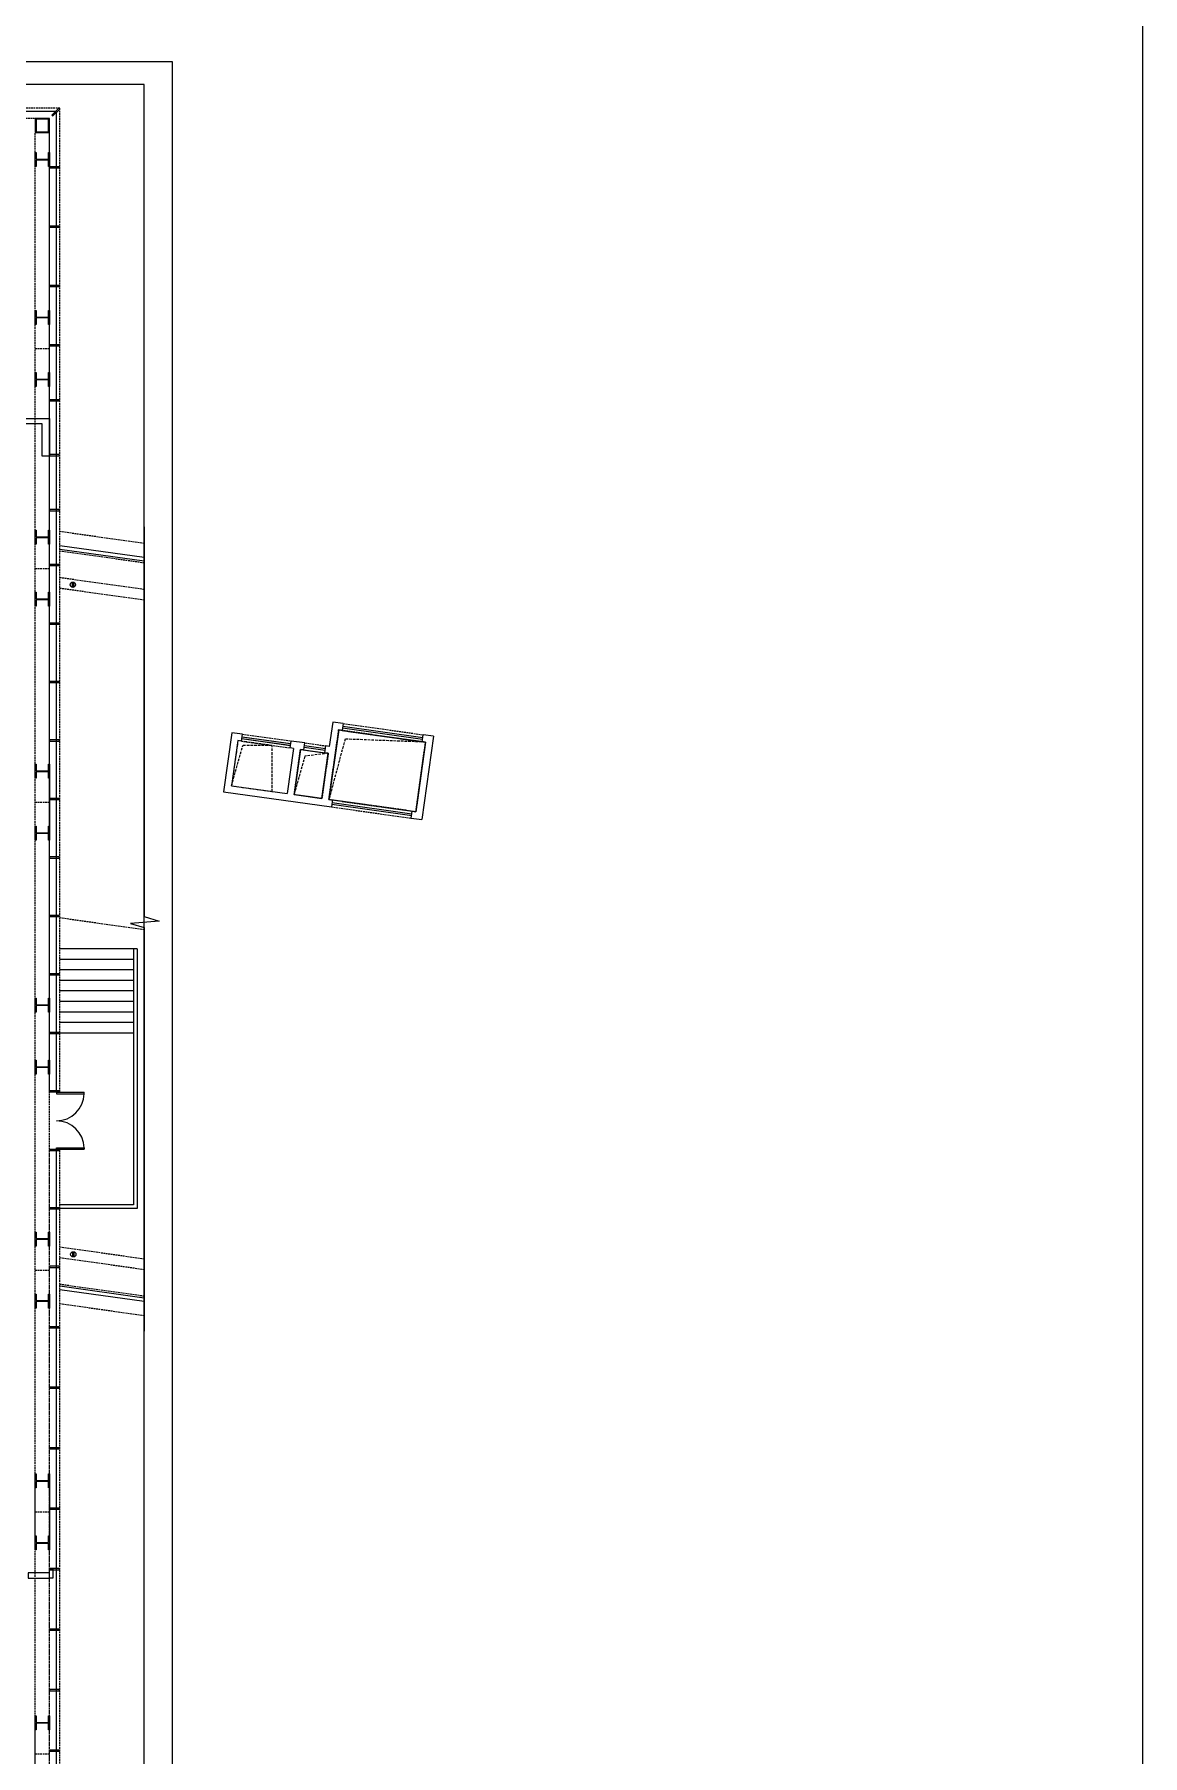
# Model space of a CAD drawing. Header units: millimetres. Extents: x 285006 to 3037698, y -2820855 to 192241.
# Drawn here: x 861581 to 893152, y -353472 to -304431 of the extents above; entities that cross this region are included whole.
import ezdxf
from ezdxf.xclip import XClip

# ---------------------------------------------------------------- set-up
doc = ezdxf.new("R2010")
doc.units = ezdxf.units.MM
doc.header["$XCLIPFRAME"] = 2
for name, pattern in [('1#C-6F$0$CONTINOUS', [0]), ('1#C-6F$0$DASHED2', [0.375, 0.25, -0.125]), ('DASH', [0.35, 0.25, -0.1])]:
    doc.linetypes.add(name, pattern=pattern)
for name, color, linetype in [('1#C-6F$0$0-XREF', 7, 'Continuous'), ('1#C-6F$0$A-WALL', 2, 'Continuous'), ('1#C-6F$0$S-W-BEAMLINE', 4, '1#C-6F$0$DASHED2'), ('4玻璃幕墙', 1, 'Continuous'), ('6铝型材', 8, 'Continuous'), ('___', 4, 'Continuous'), ('__附着_A10-J_KJ_2_B_28F_SEN22M3I_设计区$0$A_WALL_BRIK(砌块墙)', 190, 'Continuous'), ('BS-STAIR', 30, 'Continuous'), ('COLUMN', 160, 'Continuous'), ('DOOR', 60, 'Continuous'), ('DS-NOTES', 8, 'Continuous'), ('WALL', 255, 'Continuous'), ('WALL-地台', 8, 'Continuous')]:
    doc.layers.add(name, color=color, linetype=linetype)
doc.layers.add('1#C-6F$0$P-DRAI-FLDR', color=1, linetype='Continuous', lineweight=20)
doc.layers.add('WALL-1C-6F-1$0$A-WALL-GLAZ', color=142, linetype='Continuous', lineweight=18)

# ---------------------------------------------------------------- blocks, each defined once
blk = doc.blocks.new('WALL-1C-6F-1$0$mullion_____')
at = {"layer": '6铝型材'}
for p, q in [((-36798, -1713), (-36798, -1433)), ((-36798, -1433), (-36758, -1433)), ((-36758, -1713), (-36758, -1433)), ((-36798, -1713), (-36758, -1713)), ((-36778, -1713), (-36778, -1733))]:
    blk.add_line(p, q, dxfattribs=at)
blk = doc.blocks.new('WALL-1C-6F-1')
at = {"layer": '4玻璃幕墙'}
for p, q in [((98388635, 18822923), (98374985, 18822923)), ((98388635, 18810242), (98388635, 18822923)), ((98388735, 18810559), (98400553, 18808898)), ((98388735, 18810458), (98400539, 18808799))]:
    blk.add_line(p, q, dxfattribs=at)
for points in [[(98388635, 18795019), (98388635, 18810242)], [(98388635, 18768923), (98388635, 18793313)], [(98397644, 18788201), (98388735, 18789453)], [(98397630, 18788102), (98388735, 18789352)]]:
    blk.add_lwpolyline(points, dxfattribs=at)
at = {"layer": 'WALL-地台', "linetype": 'DASH', "ltscale": 200}
for p, q in [((98388735, 18823023), (98374885, 18823023)), ((98388735, 18810228), (98388735, 18823023)), ((98388435, 18822723), (98375185, 18822723)), ((98388435, 18810270), (98388435, 18822723)), ((98388735, 18810963), (98400608, 18809294)), ((98388735, 18810407), (98400532, 18808749)), ((98388735, 18809650), (98400427, 18808007)), ((98388735, 18809347), (98400386, 18807709)), ((98388735, 18799955), (98405023, 18797666))]:
    blk.add_line(p, q, dxfattribs=at)
for points in [[(98388435, 18794979), (98388435, 18810270)], [(98388735, 18794999), (98388735, 18810228)], [(98388435, 18768923), (98388435, 18793313)], [(98388735, 18768923), (98388735, 18793333)], [(98397797, 18789290), (98388735, 18790564)], [(98397755, 18788993), (98388735, 18790261)], [(98397651, 18788251), (98388735, 18789504)], [(98397574, 18787706), (98388735, 18788948)]]:
    blk.add_lwpolyline(points, dxfattribs=at)
at = {"layer": 'WALL-1C-6F-1$0$A-WALL-GLAZ', "lineweight": -3}
for p, xscale, rotation in [((98413516, 18795791), -0.9999999999999999, 134.9999997691784), ((98387002, 18784554), -1, 89.99999957281068), ((98387002, 18782863), -1, 89.99999957281068), ((98387002, 18781172), -1, 89.99999957281068), ((98387002, 18777915), -1, 89.99999957281068), ((98387002, 18776349), -1, 89.99999957281068), ((98387002, 18774783), -1, 89.99999957281068), ((98387002, 18773217), -1, 89.99999957281068), ((98387002, 18771551), -1, 89.99999957281068), ((98387002, 18769885), -1, 89.99999957293808), ((98387002, 18768219), -1, 89.99999957281068), ((98387002, 18766552), -1, 89.99999957293808), ((98387002, 18764886), -1, 89.99999957281068), ((98387002, 18763220), -1, 89.99999957281068), ((98387002, 18761554), -1, 89.99999957281068), ((98387002, 18759888), -1, 89.99999957281068), ((98387002, 18758221), -1, 89.99999957281068), ((98387002, 18756555), -1, 89.99999957281068), ((98387002, 18754889), -1, 89.99999957281068), ((98387002, 18753223), -1, 89.99999957281068), ((98387002, 18751499), -1, 89.99999957281068), ((98387002, 18749776), -1, 89.99999957281068), ((98387002, 18748053), -1, 89.99999957281068), ((98386998, 18746330), -1, 89.99999957281068), ((98387002, 18744607), -1, 89.99999957281068), ((98387002, 18742884), -1, 89.99999957281068), ((98387002, 18741160), -1, 89.99999957281068), ((98387002, 18739437), -1, 89.99999957281068)]:
    blk.add_blockref('WALL-1C-6F-1$0$mullion_____', p, dxfattribs=dict(at, xscale=xscale, rotation=rotation))
at = {"layer": 'WALL-地台', "linetype": 'DASH', "ltscale": 200, "xscale": -1, "rotation": 89.99999957281068}
blk.add_blockref('WALL-1C-6F-1$0$mullion_____', (98387002, 18779481), dxfattribs=at)
blk = doc.blocks.new('1#C-6F$0$A$C07A93526')
at = {"layer": '1#C-6F$0$P-DRAI-FLDR', "lineweight": -3}
for p, q in [((-29, 70), (-9, -75)), ((-11, 75), (11, -75)), ((9, 75), (29, -70))]:
    blk.add_line(p, q, dxfattribs=at)
blk.add_circle((0, 0), 75.9, dxfattribs=at)
blk = doc.blocks.new('1#C-6F$0$A$C346419F8')
at = {"layer": '1#C-6F$0$S-W-BEAMLINE', "color": 6, "linetype": '1#C-6F$0$CONTINOUS'}
for points in [[(0, 400), (0, 0), (400, 0), (400, 400)], [(20, 380), (20, 20), (380, 20), (380, 380)]]:
    blk.add_lwpolyline(points, close=True, dxfattribs=at)
blk = doc.blocks.new('1#C-6F$0$A$C13D20D7F')
at = {"layer": '1#C-6F$0$S-W-BEAMLINE', "color": 6, "linetype": '1#C-6F$0$CONTINOUS'}
blk.add_lwpolyline([(380, 200), (20, 200), (20, 13), (0, 13), (0, 413), (20, 413), (20, 225), (380, 225), (380, 413), (400, 413), (400, 13), (380, 13)], close=True, dxfattribs=at)
blk = doc.blocks.new('dfgdergherhre')
at = {"layer": 'WALL-地台', "linetype": 'DASH', "ltscale": 200}
for p, q in [((3281179, 4575341, 0), (3281179, 4627346, 0)), ((3281579, 4575341, 0), (3281579, 4627346, 0)), ((3281579, 4621182, 0), (3281179, 4621182, 0)), ((3281579, 4614919, 0), (3281179, 4614919, 0)), ((3281179, 4608266, 0), (3281579, 4608266, 0)), ((3281179, 4594937, 0), (3281579, 4594937, 0)), ((3281179, 4587361, 0), (3281179, 4588727, 0)), ((3281179, 4588044, 0), (3281579, 4588044, 0)), ((3281179, 4580468, 0), (3281179, 4581834, 0)), ((3281179, 4581151, 0), (3281579, 4581151, 0))]:
    blk.add_line(p, q, dxfattribs=at)
at = {"layer": '1#C-6F$0$0-XREF', "ltscale": 1.5, "rotation": 359.999308722076}
for name, p in [('1#C-6F$0$A$C346419F8', (3281179, 4627346, 0)), ('1#C-6F$0$A$C13D20D7F', (3281179, 4626363, 0)), ('1#C-6F$0$A$C13D20D7F', (3281179, 4621865, 0)), ('1#C-6F$0$A$C13D20D7F', (3281179, 4620099, 0)), ('1#C-6F$0$A$C13D20D7F', (3281179, 4615602, 0)), ('1#C-6F$0$A$C13D20D7F', (3281179, 4613836, 0)), ('1#C-6F$0$A$C13D20D7F', (3281179, 4608937, 0)), ('1#C-6F$0$A$C13D20D7F', (3281179, 4607171, 0)), ('1#C-6F$0$A$C13D20D7F', (3281179, 4602272, 0)), ('1#C-6F$0$A$C13D20D7F', (3281179, 4600506, 0)), ('1#C-6F$0$A$C13D20D7F', (3281179, 4595607, 0)), ('1#C-6F$0$A$C13D20D7F', (3281179, 4593841, 0)), ('1#C-6F$0$A$C13D20D7F', (3281179, 4588714, 0)), ('1#C-6F$0$A$C13D20D7F', (3281179, 4586948, 0)), ('1#C-6F$0$A$C13D20D7F', (3281179, 4581822, 0))]:
    blk.add_blockref(name, p, dxfattribs=at)
blk = doc.blocks.new('DFHRTHRTH')
at = {"layer": 'COLUMN', "linetype": 'Continuous'}
for p, q in [((3270075, 4612091, 0), (3270743, 4616844, 0)), ((3276487, 4616037, 0), (3270743, 4616844, 0)), ((3270037, 4610380, 0), (3270913, 4616618, 0)), ((3273587, 4616243, 0), (3270913, 4616618, 0)), ((3273587, 4616243, 0), (3270913, 4616618, 0)), ((3272710, 4610004, 0), (3273587, 4616243, 0)), ((3273730, 4615819, 0), (3273785, 4616215, 0)), ((3276205, 4615471, 0), (3273730, 4615819, 0)), ((3276261, 4615867, 0), (3273785, 4616215, 0)), ((3276205, 4615471, 0), (3276261, 4615867, 0)), ((3276285, 4614601, 0), (3276487, 4616037, 0)), ((3272922, 4610075, 0), (3273702, 4615621, 0)), ((3276177, 4615273, 0), (3273702, 4615621, 0)), ((3276087, 4614629, 0), (3276177, 4615273, 0)), ((3276087, 4614629, 0), (3276285, 4614601, 0)), ((3275802, 4612599, 0), (3273326, 4612947, 0)), ((3275802, 4612599, 0), (3275892, 4613243, 0)), ((3275881, 4611729, 0), (3276090, 4613215, 0)), ((3275892, 4613243, 0), (3276090, 4613215, 0)), ((3254511, 4609128, 0), (3254985, 4612495, 0)), ((3255282, 4612454, 0), (3254985, 4612495, 0)), ((3255254, 4612255, 0), (3255282, 4612454, 0)), ((3268329, 4605671, 0), (3268329, 4612336, 0)), ((3270075, 4612091, 0), (3268329, 4612336, 0)), ((3275774, 4612401, 0), (3273298, 4612749, 0)), ((3275683, 4611757, 0), (3275774, 4612401, 0)), ((3254737, 4609299, 0), (3255155, 4612269, 0)), ((3255254, 4612255, 0), (3255155, 4612269, 0)), ((3257015, 4608978, 0), (3257432, 4611949, 0)), ((3257185, 4608753, 0), (3257658, 4612119, 0)), ((3257333, 4611963, 0), (3257361, 4612161, 0)), ((3257432, 4611949, 0), (3257333, 4611963, 0)), ((3257658, 4612119, 0), (3257361, 4612161, 0)), ((3270047, 4611893, 0), (3268529, 4612106, 0)), ((3268529, 4612106, 0), (3268529, 4610693, 0)), ((3269852, 4610507, 0), (3270047, 4611893, 0)), ((3275683, 4611757, 0), (3275881, 4611729, 0)), ((3269852, 4610507, 0), (3268529, 4610693, 0)), ((3268529, 4607057, 0), (3268529, 4610491, 0)), ((3269825, 4610308, 0), (3268529, 4610491, 0)), ((3270235, 4610352, 0), (3270037, 4610380, 0)), ((3275398, 4609727, 0), (3275488, 4610371, 0)), ((3275488, 4610371, 0), (3275686, 4610343, 0)), ((3289651, 4610551, 0), (3289554, 4609858, 0)), ((3289948, 4610509, 0), (3289651, 4610551, 0)), ((3289948, 4610509, 0), (3289921, 4610311, 0)), ((3269811, 4610209, 0), (3269825, 4610308, 0)), ((3270207, 4610154, 0), (3269811, 4610209, 0)), ((3270235, 4610352, 0), (3270207, 4610154, 0)), ((3271274, 4610206, 0), (3271247, 4610008, 0)), ((3271445, 4609980, 0), (3271247, 4610008, 0)), ((3271472, 4610178, 0), (3271274, 4610206, 0)), ((3271445, 4609980, 0), (3271472, 4610178, 0)), ((3272484, 4609834, 0), (3272512, 4610032, 0)), ((3272710, 4610004, 0), (3272512, 4610032, 0)), ((3275398, 4609727, 0), (3272922, 4610075, 0)), ((3275095, 4606134, 0), (3275686, 4610343, 0)), ((3286781, 4610248, 0), (3286545, 4608564, 0)), ((3286951, 4610022, 0), (3286771, 4608735, 0)), ((3287078, 4610206, 0), (3286781, 4610248, 0)), ((3287050, 4610008, 0), (3286951, 4610022, 0)), ((3287050, 4610008, 0), (3287078, 4610206, 0)), ((3288437, 4609813, 0), (3288465, 4610011, 0)), ((3288861, 4609955, 0), (3288465, 4610011, 0)), ((3288833, 4609757, 0), (3288861, 4609955, 0)), ((3289822, 4610325, 0), (3289543, 4608345, 0)), ((3289921, 4610311, 0), (3289822, 4610325, 0)), ((3292297, 4609977, 0), (3292019, 4607997, 0)), ((3292523, 4610148, 0), (3292189, 4607771, 0)), ((3292198, 4609991, 0), (3292226, 4610189, 0)), ((3292297, 4609977, 0), (3292198, 4609991, 0)), ((3292523, 4610148, 0), (3292226, 4610189, 0)), ((3272682, 4609806, 0), (3272484, 4609834, 0)), ((3272609, 4609286, 0), (3272682, 4609806, 0)), ((3272807, 4609258, 0), (3272894, 4609877, 0)), ((3275370, 4609529, 0), (3272894, 4609877, 0)), ((3275001, 4606905, 0), (3275370, 4609529, 0)), ((3288536, 4609799, 0), (3288355, 4608512, 0)), ((3288536, 4609799, 0), (3288437, 4609813, 0)), ((3288734, 4609771, 0), (3288553, 4608484, 0)), ((3288833, 4609757, 0), (3288734, 4609771, 0)), ((3289345, 4608373, 0), (3289526, 4609660, 0)), ((3289427, 4609674, 0), (3289455, 4609872, 0)), ((3289526, 4609660, 0), (3289427, 4609674, 0)), ((3289554, 4609858, 0), (3289455, 4609872, 0)), ((3254511, 4609128, 0), (3254808, 4609087, 0)), ((3254737, 4609299, 0), (3254836, 4609285, 0)), ((3254808, 4609087, 0), (3254836, 4609285, 0)), ((3256888, 4608794, 0), (3256916, 4608992, 0)), ((3256916, 4608992, 0), (3257015, 4608978, 0)), ((3272807, 4609258, 0), (3272609, 4609286, 0)), ((3256888, 4608794, 0), (3257185, 4608753, 0)), ((3286545, 4608564, 0), (3289614, 4608133, 0)), ((3286771, 4608735, 0), (3288355, 4608512, 0)), ((3288553, 4608484, 0), (3289345, 4608373, 0)), ((3289543, 4608345, 0), (3289642, 4608331, 0)), ((3289642, 4608331, 0), (3289614, 4608133, 0)), ((3291892, 4607813, 0), (3291920, 4608011, 0)), ((3291920, 4608011, 0), (3292019, 4607997, 0)), ((3272223, 4606538, 0), (3272415, 4607900, 0)), ((3272613, 4607872, 0), (3272415, 4607900, 0)), ((3272526, 4607253, 0), (3272613, 4607872, 0)), ((3291892, 4607813, 0), (3292189, 4607771, 0)), ((3269698, 4606893, 0), (3268529, 4607057, 0)), ((3272421, 4606510, 0), (3272498, 4607055, 0)), ((3274973, 4606707, 0), (3272498, 4607055, 0)), ((3275001, 4606905, 0), (3272526, 4607253, 0)), ((3268529, 4605643, 0), (3268529, 4606855, 0)), ((3269472, 4606723, 0), (3268529, 4606855, 0)), ((3269472, 4606723, 0), (3269305, 4605534, 0)), ((3269698, 4606893, 0), (3269503, 4605506, 0)), ((3271187, 4605270, 0), (3271381, 4606656, 0)), ((3272223, 4606538, 0), (3271381, 4606656, 0)), ((3274897, 4606162, 0), (3272421, 4606510, 0)), ((3274897, 4606162, 0), (3274973, 4606707, 0)), ((3271385, 4605242, 0), (3271552, 4606430, 0)), ((3272790, 4606256, 0), (3271552, 4606430, 0)), ((3272790, 4606256, 0), (3272622, 4605068, 0)), ((3272988, 4606229, 0), (3272821, 4605040, 0)), ((3274176, 4606061, 0), (3272988, 4606229, 0)), ((3274176, 4606061, 0), (3274009, 4604873, 0)), ((3274374, 4606034, 0), (3274207, 4604845, 0)), ((3275067, 4605936, 0), (3274374, 4606034, 0)), ((3275070, 4604522, 0), (3275293, 4606106, 0)), ((3275293, 4606106, 0), (3275095, 4606134, 0)), ((3269574, 4605294, 0), (3268329, 4605470, 0)), ((3269305, 4605534, 0), (3268529, 4605643, 0)), ((3269602, 4605493, 0), (3269503, 4605506, 0)), ((3269602, 4605493, 0), (3269574, 4605294, 0)), ((3275067, 4605936, 0), (3274900, 4604748, 0)), ((3271088, 4605284, 0), (3271060, 4605086, 0)), ((3271703, 4604995, 0), (3271060, 4605086, 0)), ((3271187, 4605270, 0), (3271088, 4605284, 0)), ((3271731, 4605193, 0), (3271385, 4605242, 0)), ((3271731, 4605193, 0), (3271703, 4604995, 0)), ((3271731, 4605193, 0), (3271703, 4604995, 0)), ((3272424, 4605096, 0), (3272397, 4604898, 0)), ((3272424, 4605096, 0), (3272397, 4604898, 0)), ((3272622, 4605068, 0), (3272424, 4605096, 0)), ((3273019, 4605012, 0), (3272821, 4605040, 0)), ((3273019, 4605012, 0), (3272991, 4604814, 0)), ((3273019, 4605012, 0), (3272991, 4604814, 0)), ((3272991, 4604814, 0), (3272397, 4604898, 0)), ((3273712, 4604915, 0), (3273684, 4604717, 0)), ((3273712, 4604915, 0), (3273684, 4604717, 0)), ((3275070, 4604522, 0), (3273684, 4604717, 0)), ((3274009, 4604873, 0), (3273712, 4604915, 0)), ((3274900, 4604748, 0), (3274207, 4604845, 0))]:
    blk.add_line(p, q, dxfattribs=at)
blk = doc.blocks.new('WALL-1C-6F-1$0$WALL-1C-6F-1$0$$DorLib2D$00000002')
for p, q in [((-0.5, 0), (-0.5, 0.4875)), ((-0.475, 0.4875), (-0.5, 0.4875)), ((-0.475, 0), (-0.475, 0.4875)), ((0.475, 0), (0.475, 0.4875)), ((0.475, 0.4875), (0.5, 0.4875)), ((0.5, 0), (0.5, 0.4875)), ((-0.5, 0), (-0.475, 0)), ((0.5, 0), (0.475, 0))]:
    blk.add_line(p, q)
at = {"lineweight": 13}
for centre, start, end in [((-0.4875, 0), 0, 88.53072), ((0.4875, 0), 91.46928, 180)]:
    blk.add_arc(centre, 0.4875, start, end, dxfattribs=at)

msp = doc.modelspace()

# ---------------------------------------------------------------- linework, layer by layer
at = {"elevation": 0}
msp.add_lwpolyline([(864705.7, -318462.7), (864705.7, -329565.5), (865137.6, -329693.1), (864316.4, -329768.1), (864705.7, -329880.5), (864705.7, -341383)], dxfattribs=at)
at = {"layer": '1#C-6F$0$S-W-BEAMLINE', "linetype": 'Continuous', "ltscale": 1.5}
for p, q in [((862005.7, -325625.2, 0), (862005.8, -326991.2, 0)), ((862005.5, -345847.7, 0), (862005.5, -347213.7, 0))]:
    msp.add_line(p, q, dxfattribs=at)
at = {"layer": '4玻璃幕墙'}
for p, q in [((870364.7, -324139.4, 0), (872642.3, -324459.5, 0)), ((867487.5, -324492.3, 0), (868873.9, -324687.2, 0)), ((867494.5, -324442.8, 0), (868880.9, -324637.7, 0)), ((870357.7, -324188.9, 0), (872635.3, -324509, 0)), ((869270, -324742.9, 0), (869864.2, -324826.4, 0)), ((869277, -324693.4, 0), (869871.1, -324776.9, 0)), ((870051.5, -326367.5, 0), (872329.1, -326687.6, 0)), ((870058.5, -326317.9, 0), (872336.1, -326638.1, 0))]:
    msp.add_line(p, q, dxfattribs=at)
at = {"layer": '___'}
msp.add_lwpolyline([(817101.9, -291748.6), (893151.7, -291748.6), (893151.7, -378115), (817101.9, -378115)], close=True, dxfattribs=at)
at = {"layer": 'BS-STAIR'}
for p, q in [((864506, -330485.6, 0), (862305.8, -330485.5, 0)), ((864406, -330485.6, 0), (864405.6, -337784.2, 0)), ((864506, -330485.6, 0), (864505.6, -337884.2, 0)), ((864406, -330785.6, 0), (862305.8, -330785.5, 0)), ((864406, -331085.6, 0), (862305.8, -331085.5, 0)), ((864406, -331385.6, 0), (862305.8, -331385.5, 0)), ((864405.9, -331685.6, 0), (862305.8, -331685.5, 0)), ((864405.9, -331985.6, 0), (862305.8, -331985.5, 0)), ((864405.9, -332285.6, 0), (862305.8, -332285.5, 0)), ((864405.9, -332585.6, 0), (862305.8, -332585.5, 0)), ((864405.9, -332885.6, 0), (862305.8, -332885.5, 0)), ((864405.6, -337784.2, 0), (862305.4, -337784.2, 0)), ((864505.6, -337884.2, 0), (862305.4, -337884.2, 0))]:
    msp.add_line(p, q, dxfattribs=at)
at = {"layer": 'BS-STAIR', "elevation": 0}
msp.add_lwpolyline([(863358.9, -333083.5, 0, 0, 0), (863358.9, -330935.6, 120, 0, 0), (863358.9, -330485.6, 0, 0, 0)], format="xyseb", dxfattribs=at)
at = {"layer": 'Defpoints', "elevation": 0}
msp.add_lwpolyline([(845156.1, -305204.9), (865505.7, -305204.9), (865505.7, -362884), (845156.1, -362884)], close=True, dxfattribs=at)
at = {"layer": 'DS-NOTES', "linetype": 'DASH', "ltscale": 300, "elevation": 0}
msp.add_lwpolyline([(867378.1, -324552.7), (867197.1, -325840), (868356.5, -326003), (868356.2, -324690.2)], close=True, dxfattribs=at)
for points in [[(872723.9, -324597.2), (870430.4, -324508.6), (869969.9, -326229.8)], [(867197.1, -325840), (867523.7, -324680.2), (868356.2, -324680)], [(869952.8, -324914.6), (869288, -324995.3), (868979.6, -326090.6)]]:
    msp.add_lwpolyline(points, dxfattribs=at)
at = {"layer": 'WALL', "elevation": 0}
for points in [[(861805.8, -316444), (861805.8, -315529.1), (861305.8, -315529), (861305.8, -315379), (862005.9, -315379.1), (862005.9, -316444)], [(862005.8, -316444), (861805.8, -316444)], [(862005.7, -348263.7), (862005.7, -348146.3), (862105.7, -348146.3), (862105.7, -348413.7), (862005.7, -348413.7)]]:
    msp.add_lwpolyline(points, dxfattribs=at)
msp.add_lwpolyline([(861405.9, -348413.7), (862005.7, -348413.7), (862005.7, -348263.7), (861405.9, -348263.7)], close=True, dxfattribs=at)
at = {"layer": 'WALL-地台', "linetype": 'DASH', "ltscale": 200}
for p, q in [((870375.1, -324065.1, 0), (872652.7, -324385.2, 0)), ((867477.1, -324566.6, 0), (868863.5, -324761.5, 0)), ((867477.1, -324566.6, 0), (868863.5, -324761.5, 0)), ((867487.5, -324492.3, 0), (868873.9, -324687.2, 0)), ((867494.5, -324442.8, 0), (868880.9, -324637.7, 0)), ((867504.9, -324368.6, 0), (868891.3, -324563.4, 0)), ((867504.9, -324368.6, 0), (868891.3, -324563.4, 0)), ((869287.4, -324619.1, 0), (869881.6, -324702.6, 0)), ((870347.3, -324263.1, 0), (872624.9, -324583.3, 0)), ((869259.6, -324817.1, 0), (869853.7, -324900.7, 0)), ((870041.1, -326441.7, 0), (872318.7, -326761.9, 0)), ((870068.9, -326243.7, 0), (872346.5, -326563.8, 0))]:
    msp.add_line(p, q, dxfattribs=at)
at = {"layer": 'WALL-地台', "linetype": 'DASH', "ltscale": 200, "elevation": 0}
for points in [[(870248.2, -324249.2), (872723.9, -324597.2), (872445.5, -326577.7), (869969.9, -326229.8)], [(869160.5, -324803.2), (869952.8, -324914.6), (869771.8, -326201.9), (868979.6, -326090.6)], [(869160.5, -324803.2), (869952.8, -324914.6), (869771.8, -326201.9), (868979.6, -326090.6)]]:
    msp.add_lwpolyline(points, close=True, dxfattribs=at)
msp.add_lwpolyline([(872346.5, -326563.8), (872445.5, -326577.7), (872723.9, -324597.2), (870248.2, -324249.2), (869969.9, -326229.8), (870068.9, -326243.7)], dxfattribs=at)

# ---------------------------------------------------------------- block references
at = {"layer": '1#C-6F$0$0-XREF', "ltscale": 1.5}
ref = msp.add_blockref('WALL-1C-6F-1', (-97526656.2, -19128364.2, 0), dxfattribs=dict(at, rotation=359.999308722076))
XClip(ref).set_block_clipping_path([(98372385.8231538981, 18767467.007476639), (98391135.4026873261, 18767467.2336917371), (98391134.7242774069, 18823696.4636914618), (98372385.144743979, 18823696.2374763638)])
at = {"layer": '1#C-6F$0$A-WALL'}
msp.add_blockref('DFHRTHRTH', (-2419573.4, -4934574.6), dxfattribs=at)
at = {"layer": '1#C-6F$0$P-DRAI-FLDR', "lineweight": -3, "rotation": 351.9993082701488}
for p in [(862675.9, -320112, 0), (862688.1, -339189.9, 0)]:
    msp.add_blockref('1#C-6F$0$A$C07A93526', p, dxfattribs=at)
at = {"layer": '__附着_A10-J_KJ_2_B_28F_SEN22M3I_设计区$0$A_WALL_BRIK(砌块墙)'}
msp.add_blockref('dfgdergherhre', (-2419573.4, -4934574.6), dxfattribs=at)
at = {"layer": 'DOOR', "xscale": 1626.216511984318, "yscale": 1626.216511984318, "zscale": 542.0721706614388, "rotation": 269.9965892907508}
msp.add_blockref('WALL-1C-6F-1$0$WALL-1C-6F-1$0$$DorLib2D$00000002', (862205.8, -335384.9, 0), dxfattribs=at)

doc.saveas('drawing.dxf')
